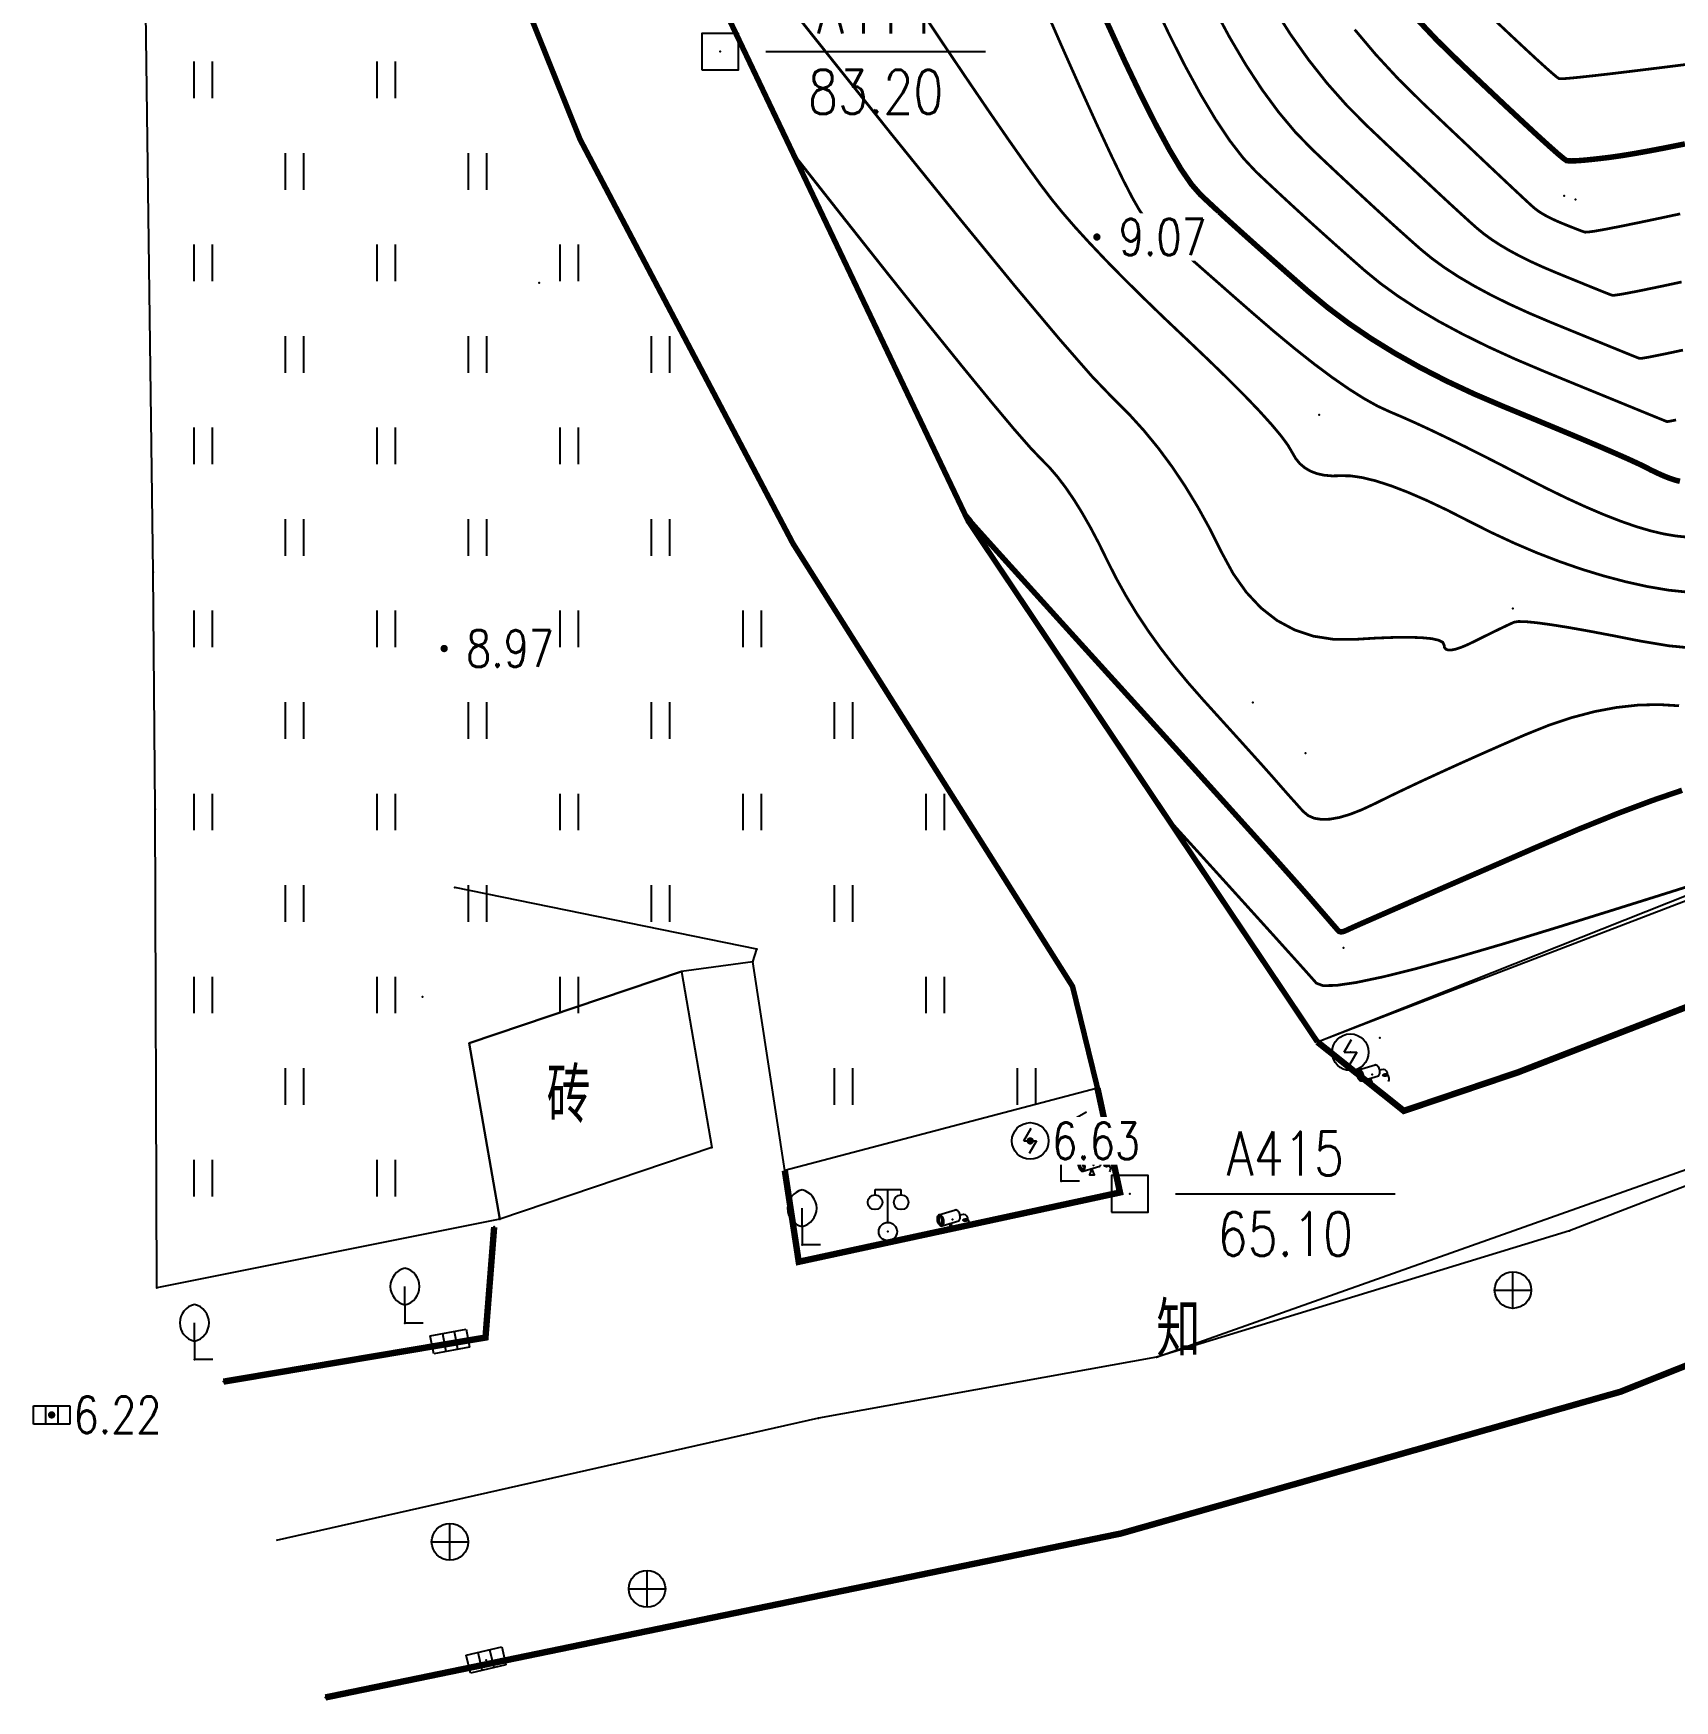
# Model space of a CAD drawing. Extents: x 871 to 1488, y 1110 to 1509.
# Drawn here: x 953.35 to 998.19, y 1109.79 to 1155.34 of the extents above; entities that cross this region are included whole.
import ezdxf
from ezdxf.enums import TextEntityAlignment as Align

# ---------------------------------------------------------------- set-up
doc = ezdxf.new("R2010")
doc.units = 0
doc.header["$LTSCALE"] = 0.5
doc.header["$PDSIZE"] = 0.2
doc.linetypes.add('X3', pattern=[5, 4, -1])
doc.layers.get('0').update_dxf_attribs({"linetype": 'CONTINUOUS'})
for name, color, linetype in [('COMPONENT', 4, 'CONTINUOUS'), ('DGX', 2, 'CONTINUOUS'), ('DLDW', 11, 'CONTINUOUS'), ('DLSS', 4, 'CONTINUOUS'), ('DMTZ', 3, 'CONTINUOUS'), ('GCD', 1, 'CONTINUOUS'), ('GXYZ', 2, 'CONTINUOUS'), ('JMD', 6, 'CONTINUOUS'), ('KZD', 1, 'CONTINUOUS'), ('SXSS', 5, 'CONTINUOUS'), ('ZBTZ', 3, 'CONTINUOUS'), ('ZDH', 1, 'CONTINUOUS')]:
    doc.layers.add(name, color=color, linetype=linetype)
doc.styles.add('HZ', font='rs.shx', dxfattribs={"width": 0.8, "bigfont": 'hztxt.shx'})
doc.linetypes.add('10421', pattern='A,2,[150,AAA.SHX,S=0.5,R=0,X=0,Y=0.5],1e-11', length=2)
doc.linetypes.add('10422', pattern='A,0.75,[150,AAA.SHX,S=0.5,R=0,X=0,Y=0.5],1.5,[177,AAA.SHX,S=1,R=0,X=0,Y=0.4],0.75', length=3)
doc.linetypes.add('1161', pattern='A,0,[149,AAA.SHX,S=0.15,R=0,X=0,Y=0],-1.6', length=1.6)

# ---------------------------------------------------------------- blocks, each defined once
blk = doc.blocks.new('gc097')
for p, q in [((-0.7, 2.001), (-0.7, 2.301)), ((-0.7, 2.301), (0.7, 2.299)), ((0, 0.5), (0, 2.3)), ((0.7, 2.299), (0.7, 1.999))]:
    blk.add_line(p, q)
for centre, radius in [((-0.7, 1.601), 0.4), ((0.727, 1.6), 0.4), ((0, 0), 0.5)]:
    blk.add_circle(centre, radius)
blk = doc.blocks.new('gc143')
for p, q in [((0, 1), (0, 2)), ((0, 1), (0, 0)), ((1, 0), (0, 0))]:
    blk.add_line(p, q)
for centre, start, end in [((0.225, 2), 102.68038, 257.31962), ((-0.225, 2), 282.68038, 77.31962)]:
    blk.add_arc(centre, 1.025, start, end)
blk = doc.blocks.new('gcbj0612')
for p, q in [((-0.746, 0.26), (0.157, 0.526)), ((-0.567, -0.337), (0.336, -0.071))]:
    blk.add_line(p, q)
at = {"flags": 128}
for points in [[(-0.735, 0.263), (-0.765, 0.25), (-0.792, 0.226), (-0.814, 0.192), (-0.831, 0.15), (-0.841, 0.101), (-0.844, 0.047), (-0.841, -0.01), (-0.831, -0.068), (-0.815, -0.125), (-0.793, -0.179), (-0.766, -0.228), (-0.736, -0.27), (-0.702, -0.303), (-0.667, -0.328), (-0.632, -0.341), (-0.597, -0.344), (-0.565, -0.336), (-0.536, -0.317), (-0.512, -0.288), (-0.493, -0.25), (-0.479, -0.205), (-0.473, -0.153), (-0.472, -0.097), (-0.479, -0.039), (-0.492, 0.018), (-0.511, 0.074), (-0.536, 0.126), (-0.564, 0.171), (-0.596, 0.21), (-0.631, 0.239), (-0.666, 0.258), (-0.701, 0.266)], [(-0.713, 0.176), (-0.724, 0.167), (-0.745, 0.121), (-0.753, 0.039), (-0.74, -0.06), (-0.705, -0.153), (-0.658, -0.221), (-0.618, -0.251), (-0.603, -0.255), (-0.592, -0.245), (-0.571, -0.199), (-0.562, -0.117), (-0.576, -0.018), (-0.611, 0.075), (-0.658, 0.143), (-0.698, 0.174)]]:
    blk.add_lwpolyline(points, close=True, dxfattribs=at)
blk.add_lwpolyline([(0.298, -0.082), (0.329, -0.071), (0.357, -0.05), (0.381, -0.019), (0.399, 0.021), (0.411, 0.068), (0.416, 0.12), (0.415, 0.177), (0.406, 0.235), (0.392, 0.292), (0.372, 0.347), (0.346, 0.398), (0.317, 0.442), (0.284, 0.478), (0.249, 0.505), (0.214, 0.522), (0.179, 0.528), (0.146, 0.523)], dxfattribs=at)
at = {"extrusion": (0, 0, -1), "flags": 128}
blk.add_lwpolyline([(-0.402, 0.254), (-0.506, 0.283), (-0.605, 0.294), (-0.694, 0.273), (-0.767, 0.203), (-0.814, 0.095), (-0.816, -0.014), (-0.796, -0.056), (-0.757, -0.084), (-0.702, -0.093), (-0.643, -0.086), (-0.594, -0.067), (-0.573, -0.041), (-0.588, -0.011), (-0.631, 0.016), (-0.689, 0.033), (-0.745, 0.034), (-0.795, 0.019), (-0.836, -0.011), (-0.893, -0.096), (-0.912, -0.193), (-0.898, -0.287), (-0.866, -0.377)], dxfattribs=at)
blk.add_lwpolyline([(-0.093, -0.197), (-0.222, -0.54), (0.05, -0.54)], close=True)
blk = doc.blocks.new('gc052')
for p, q in [((0, 3), (1.386, 3.8)), ((0, 3), (1.386, 2.2)), ((0, 0), (0, 3)), ((1, 0), (0, 0))]:
    blk.add_line(p, q)
blk = doc.blocks.new('gc041')
for p, q in [((-1, 0.5), (1, 0.5)), ((-1, -0.5), (-1, 0.5)), ((-0.33, 0.5), (-0.33, -0.5)), ((0.33, 0.5), (0.33, -0.5)), ((1, 0.5), (1, -0.5)), ((1, -0.5), (-1, -0.5))]:
    blk.add_line(p, q)
blk = doc.blocks.new('gc043')
for p, q in [((0, -1), (0, 1)), ((-1, 0), (1, 0))]:
    blk.add_line(p, q)
blk.add_circle((0, 0), 1)
blk = doc.blocks.new('gc050')
for p, q in [((-0.346, 0), (0.054, 0.692)), ((-0.346, 0), (0.346, 0)), ((0.346, 0), (-0.055, -0.692))]:
    blk.add_line(p, q)
blk.add_circle((0, 0), 1)
blk = doc.blocks.new('GC200')
at = {"linetype": 'Continuous', "const_width": 0.2, "flags": 128}
blk.add_lwpolyline([(-0.1, 0, 1), (0.1, 0, 1)], format="xyb", close=True, dxfattribs=at)
blk = doc.blocks.new('gc323')
at = {"flags": 128}
for points in [[(-0.5, 0), (-0.5, 2)], [(0.5, 0), (0.5, 2)]]:
    blk.add_lwpolyline(points, dxfattribs=at)
blk = doc.blocks.new('gc261')
blk.add_lwpolyline([(-1, -1), (1, -1), (1, 1), (-1, 1)], close=True)
blk.add_point((0, 0))

msp = doc.modelspace()

# ---------------------------------------------------------------- linework, layer by layer
at = {"linetype": 'Continuous'}
for p, q in [((1012.444, 1129.25, 6.855), (995.316, 1122.627, 6.712)), ((995.316, 1122.627, 6.712), (984.029, 1119.173, 6.579)), ((984.029, 1119.173, 6.579), (974.798, 1117.509, 6.441)), ((974.798, 1117.509, 6.441), (959.982, 1114.172))]:
    msp.add_line(p, q, dxfattribs=at)
at = {"linetype": 'Continuous', "flags": 128}
msp.add_lwpolyline([(974.599, 1444.021), (976.622, 1297.17), (976.667, 1293.433), (977.082, 1260.359), (977.14, 1247.885), (987.302, 1248.093), (987.563, 1239.875), (979.366, 1239.67), (963.969, 1239.285), (964.736, 1230.673), (962.422, 1230.467), (963.264, 1211.145), (964.031, 1187.555), (968.129, 1164.597), (978.887, 1142.015), (988.427, 1127.787), (1002.171, 1133.056), (1013.14, 1137.603), (1027.097, 1144.743), (1039.656, 1152.3), (1064.515, 1166.983), (1082.553, 1177.399), (1093.084, 1183.61)], dxfattribs=at)
at = {"layer": 'DGX', "linetype": 'Continuous', "const_width": 0.075, "flags": 128}
for points in [[(998.803, 1138.534), (998.027, 1138.609), (997.242, 1138.74), (996.498, 1138.887), (995.844, 1139.011), (995.279, 1139.111), (994.804, 1139.187), (994.419, 1139.239), (994.123, 1139.268), (993.917, 1139.273), (993.801, 1139.254), (993.721, 1139.218), (993.625, 1139.174), (993.512, 1139.12), (993.382, 1139.058), (993.236, 1138.987), (993.073, 1138.907), (992.893, 1138.818), (992.697, 1138.72), (992.505, 1138.629), (992.339, 1138.561), (992.199, 1138.515), (992.085, 1138.493), (991.997, 1138.493), (991.935, 1138.517), (991.898, 1138.563), (991.888, 1138.631), (991.852, 1138.704), (991.739, 1138.761), (991.551, 1138.804), (991.285, 1138.83), (990.943, 1138.842), (990.525, 1138.838), (990.03, 1138.82), (989.459, 1138.785), (988.869, 1138.786), (988.316, 1138.872), (987.802, 1139.044), (987.326, 1139.3), (986.887, 1139.642), (986.487, 1140.069), (986.125, 1140.581), (985.801, 1141.178), (985.489, 1141.803), (985.16, 1142.399), (984.816, 1142.965), (984.456, 1143.502), (984.08, 1144.01), (983.688, 1144.488), (983.281, 1144.937), (982.858, 1145.356), (982.27, 1145.968), (981.371, 1146.997), (980.159, 1148.441), (978.635, 1150.301), (976.798, 1152.576), (974.65, 1155.267), (972.188, 1158.375)], [(998.309, 1136.97), (997.754, 1137.004), (997.183, 1136.989), (996.597, 1136.924), (995.995, 1136.811), (995.378, 1136.648), (994.745, 1136.437), (994.097, 1136.176), (993.458, 1135.897), (992.856, 1135.631), (992.289, 1135.377), (991.758, 1135.135), (991.263, 1134.907), (990.804, 1134.69), (990.381, 1134.487), (989.994, 1134.296), (989.64, 1134.131), (989.318, 1134.005), (989.026, 1133.919), (988.767, 1133.873), (988.538, 1133.866), (988.341, 1133.898), (988.175, 1133.97), (988.041, 1134.082), (987.925, 1134.21), (987.816, 1134.333), (987.712, 1134.448), (987.614, 1134.558), (987.523, 1134.662), (987.437, 1134.759), (987.358, 1134.85), (987.285, 1134.934), (987.192, 1135.04), (987.055, 1135.194), (986.874, 1135.397), (986.649, 1135.647), (986.38, 1135.946), (986.066, 1136.293), (985.708, 1136.688), (985.306, 1137.132), (984.894, 1137.601), (984.506, 1138.072), (984.142, 1138.545), (983.802, 1139.02), (983.486, 1139.498), (983.195, 1139.978), (982.928, 1140.459), (982.684, 1140.943), (982.454, 1141.411), (982.226, 1141.843), (981.999, 1142.241), (981.774, 1142.603), (981.55, 1142.93), (981.328, 1143.222), (981.108, 1143.479), (980.89, 1143.7), (980.594, 1144.009), (980.14, 1144.528), (979.529, 1145.257), (978.76, 1146.195), (977.833, 1147.343), (976.749, 1148.7), (975.508, 1150.268), (974.109, 1152.045)], [(998.835, 1132.124), (997.734, 1131.777), (996.451, 1131.375), (994.985, 1130.918), (993.519, 1130.47), (992.237, 1130.095), (991.139, 1129.794), (990.224, 1129.566), (989.492, 1129.412), (988.944, 1129.332), (988.58, 1129.325), (988.399, 1129.392), (988.257, 1129.553), (988.011, 1129.829), (987.659, 1130.22), (987.203, 1130.726), (986.641, 1131.347), (985.975, 1132.084), (985.204, 1132.935), (984.327, 1133.901)]]:
    msp.add_lwpolyline(points, dxfattribs=at)
for points, elevation in [([(998.606, 1140.069), (998.028, 1140.128), (997.438, 1140.228), (996.841, 1140.361), (996.24, 1140.52), (995.635, 1140.705), (995.028, 1140.916), (994.416, 1141.152), (993.801, 1141.415), (993.182, 1141.703), (992.56, 1142.016), (991.96, 1142.322), (991.406, 1142.584), (990.899, 1142.803), (990.439, 1142.98), (990.026, 1143.113), (989.66, 1143.203), (989.341, 1143.251), (989.069, 1143.255), (988.83, 1143.25), (988.612, 1143.269), (988.415, 1143.312), (988.238, 1143.38), (988.083, 1143.471), (987.947, 1143.586), (987.833, 1143.726), (987.739, 1143.889), (987.62, 1144.092), (987.431, 1144.348), (987.172, 1144.657), (986.843, 1145.021), (986.444, 1145.438), (985.974, 1145.909), (985.435, 1146.433), (984.825, 1147.012), (984.204, 1147.6), (983.63, 1148.156), (983.102, 1148.679), (982.622, 1149.169), (982.189, 1149.627), (981.802, 1150.051), (981.463, 1150.443), (981.17, 1150.802), (980.86, 1151.211), (980.467, 1151.754), (979.991, 1152.431), (979.432, 1153.241), (978.79, 1154.185), (978.065, 1155.262), (977.257, 1156.473)], 9), ([(998.55, 1141.575), (998.221, 1141.609), (997.884, 1141.666), (997.528, 1141.75), (997.138, 1141.865), (996.715, 1142.012), (996.258, 1142.19), (995.768, 1142.399), (995.244, 1142.639), (994.687, 1142.91), (994.096, 1143.213), (993.507, 1143.519), (992.954, 1143.802), (992.438, 1144.061), (991.958, 1144.296), (991.515, 1144.508), (991.109, 1144.696), (990.739, 1144.861), (990.406, 1145.002), (990.071, 1145.157), (989.698, 1145.365), (989.285, 1145.626), (988.832, 1145.94), (988.341, 1146.306), (987.81, 1146.726), (987.24, 1147.198), (986.631, 1147.723), (986.035, 1148.245), (985.505, 1148.711), (985.041, 1149.12), (984.643, 1149.472), (984.311, 1149.767), (984.045, 1150.006), (983.844, 1150.187), (983.71, 1150.312), (983.576, 1150.491), (983.378, 1150.835), (983.115, 1151.345), (982.788, 1152.021), (982.396, 1152.863), (981.94, 1153.87), (981.419, 1155.042), (980.833, 1156.381)], 9.5), ([(998.226, 1144.779), (998.139, 1144.761), (998.071, 1144.748), (998.021, 1144.739), (997.988, 1144.735), (997.973, 1144.735), (997.915, 1144.758), (997.755, 1144.823), (997.492, 1144.93), (997.126, 1145.08), (996.657, 1145.272), (996.085, 1145.506), (995.41, 1145.782), (994.633, 1146.101), (993.831, 1146.441), (993.082, 1146.783), (992.387, 1147.127), (991.744, 1147.472), (991.156, 1147.819), (990.62, 1148.167), (990.138, 1148.517), (989.709, 1148.869), (989.311, 1149.219), (988.921, 1149.566), (988.539, 1149.908), (988.165, 1150.246), (987.8, 1150.58), (987.442, 1150.91), (987.093, 1151.236), (986.751, 1151.558), (986.404, 1151.929), (986.036, 1152.405), (985.648, 1152.984), (985.239, 1153.667), (984.81, 1154.454), (984.361, 1155.345), (983.891, 1156.34)], 10.5), ([(998.414, 1146.687), (998.112, 1146.623), (997.854, 1146.569), (997.64, 1146.526), (997.47, 1146.493), (997.345, 1146.471), (997.263, 1146.46), (997.226, 1146.46), (997.175, 1146.479), (997.051, 1146.529), (996.854, 1146.608), (996.585, 1146.718), (996.244, 1146.857), (995.83, 1147.026), (995.343, 1147.225), (994.784, 1147.454), (994.208, 1147.699), (993.671, 1147.944), (993.171, 1148.191), (992.71, 1148.439), (992.287, 1148.688), (991.903, 1148.938), (991.556, 1149.19), (991.248, 1149.442), (990.949, 1149.707), (990.629, 1149.993), (990.288, 1150.302), (989.927, 1150.633), (989.544, 1150.987), (989.141, 1151.362), (988.717, 1151.76), (988.272, 1152.181), (987.818, 1152.649), (987.365, 1153.19), (986.914, 1153.804), (986.465, 1154.491), (986.018, 1155.25), (985.572, 1156.083)], 11), ([(987.225, 1156.046), (987.691, 1155.314), (988.181, 1154.623), (988.694, 1153.974), (989.232, 1153.368), (989.793, 1152.804), (990.341, 1152.285), (990.84, 1151.815), (991.289, 1151.393), (991.688, 1151.02), (992.037, 1150.696), (992.337, 1150.421), (992.587, 1150.194), (992.787, 1150.016), (992.975, 1149.862), (993.185, 1149.709), (993.419, 1149.557), (993.675, 1149.406), (993.956, 1149.255), (994.259, 1149.105), (994.586, 1148.956), (994.936, 1148.808), (995.276, 1148.668), (995.575, 1148.547), (995.831, 1148.442), (996.045, 1148.356), (996.217, 1148.286), (996.347, 1148.235), (996.434, 1148.201), (996.48, 1148.185), (996.539, 1148.185), (996.669, 1148.203), (996.87, 1148.238), (997.141, 1148.29), (997.482, 1148.359), (997.894, 1148.445), (998.377, 1148.548)], 11.5), ([(998.479, 1154.487), (997.695, 1154.389), (997.012, 1154.305), (996.43, 1154.235), (995.948, 1154.18), (995.568, 1154.139), (995.289, 1154.112), (995.11, 1154.099), (995.032, 1154.101), (994.973, 1154.14), (994.851, 1154.242), (994.665, 1154.406), (994.416, 1154.632), (994.103, 1154.921), (993.727, 1155.272), (993.288, 1155.685)], 13), ([(998.339, 1150.409), (997.677, 1150.268), (997.111, 1150.15), (996.641, 1150.055), (996.269, 1149.983), (995.994, 1149.935), (995.815, 1149.911), (995.733, 1149.909), (995.694, 1149.923), (995.642, 1149.941), (995.579, 1149.965), (995.505, 1149.993), (995.418, 1150.028), (995.319, 1150.067), (995.209, 1150.111), (995.087, 1150.161), (994.963, 1150.214), (994.848, 1150.267), (994.74, 1150.32), (994.641, 1150.373), (994.55, 1150.427), (994.467, 1150.48), (994.393, 1150.535), (994.327, 1150.589), (994.225, 1150.681), (994.045, 1150.848), (993.786, 1151.09), (993.449, 1151.407), (993.033, 1151.799), (992.539, 1152.267), (991.965, 1152.809), (991.314, 1153.427), (990.645, 1154.087), (990.023, 1154.759), (989.447, 1155.442)], 12)]:
    msp.add_lwpolyline(points, dxfattribs=dict(at, elevation=elevation))
at = {"layer": 'DGX', "color": 3, "linetype": 'Continuous', "const_width": 0.15, "flags": 128}
for points, elevation in [([(998.331, 1143.103), (998.243, 1143.124), (998.147, 1143.152), (998.043, 1143.188), (997.931, 1143.232), (997.81, 1143.284), (997.681, 1143.343), (997.544, 1143.409), (997.399, 1143.484), (997.208, 1143.578), (996.932, 1143.705), (996.573, 1143.864), (996.13, 1144.055), (995.603, 1144.278), (994.991, 1144.534), (994.296, 1144.822), (993.517, 1145.143), (992.715, 1145.486), (991.951, 1145.844), (991.225, 1146.217), (990.538, 1146.604), (989.889, 1147.005), (989.277, 1147.421), (988.705, 1147.851), (988.17, 1148.296), (987.673, 1148.732), (987.213, 1149.138), (986.79, 1149.514), (986.404, 1149.859), (986.055, 1150.174), (985.743, 1150.458), (985.468, 1150.712), (985.231, 1150.935), (984.99, 1151.21), (984.707, 1151.62), (984.381, 1152.165), (984.014, 1152.844), (983.603, 1153.659), (983.15, 1154.608), (982.655, 1155.691)], 10), ([(998.468, 1152.319), (997.938, 1152.213), (997.467, 1152.124), (997.057, 1152.051), (996.706, 1151.994), (996.416, 1151.953), (996.169, 1151.923), (995.951, 1151.899), (995.761, 1151.879), (995.599, 1151.866), (995.465, 1151.857), (995.36, 1151.855), (995.283, 1151.857), (995.233, 1151.865), (995.158, 1151.916), (995, 1152.047), (994.762, 1152.258), (994.441, 1152.549), (994.04, 1152.92), (993.556, 1153.371), (992.992, 1153.902), (992.346, 1154.513), (991.685, 1155.161), (991.077, 1155.805)], 12.5)]:
    msp.add_lwpolyline(points, dxfattribs=dict(at, elevation=elevation))
msp.add_lwpolyline([(998.39, 1134.662), (997.572, 1134.382), (996.633, 1134.029), (995.573, 1133.601), (994.392, 1133.099), (993.226, 1132.591), (992.208, 1132.149), (991.341, 1131.771), (990.623, 1131.457), (990.054, 1131.208), (989.634, 1131.024), (989.364, 1130.904), (989.244, 1130.848), (989.2, 1130.828), (989.159, 1130.812), (989.123, 1130.802), (989.091, 1130.796), (989.063, 1130.795), (989.038, 1130.799), (989.017, 1130.808), (989.001, 1130.822), (988.976, 1130.85), (988.931, 1130.902), (988.865, 1130.978), (988.779, 1131.077), (988.673, 1131.2), (988.546, 1131.346), (988.399, 1131.516), (988.232, 1131.71), (987.999, 1131.977), (987.655, 1132.365), (987.199, 1132.875), (986.631, 1133.506), (985.952, 1134.259), (985.162, 1135.134), (984.26, 1136.13), (983.247, 1137.248), (982.244, 1138.353), (981.375, 1139.312), (980.639, 1140.125), (980.035, 1140.792), (979.565, 1141.312), (979.229, 1141.686), (979.025, 1141.914), (978.954, 1141.996), (978.95, 1142.004), (978.946, 1142.012), (978.942, 1142.019), (978.938, 1142.025), (978.934, 1142.031), (978.93, 1142.036), (978.926, 1142.041), (978.922, 1142.045), (978.917, 1142.05), (978.909, 1142.059), (978.898, 1142.072), (978.885, 1142.089), (978.868, 1142.109), (978.849, 1142.133), (978.827, 1142.161), (978.803, 1142.192)], dxfattribs=at)
at = {"layer": 'DLSS', "linetype": 'X3', "const_width": 0.15, "flags": 128}
for points, elevation in [([(982.42, 1126.52), (981.738, 1129.303), (974.102, 1141.398), (968.285, 1152.439), (964.061, 1162.931), (959.9, 1182.702), (958.748, 1216.93), (958.298, 1230.287)], 6.597), ([(988.427, 1127.787), (978.887, 1142.015), (968.129, 1164.597), (964.031, 1187.555), (963.264, 1211.145), (962.422, 1230.467)], 6.63)]:
    msp.add_lwpolyline(points, dxfattribs=dict(at, elevation=elevation))
at = {"layer": 'DLSS', "linetype": 'Continuous', "const_width": 0.175, "flags": 128}
for points, elevation in [([(988.427, 1127.787), (990.788, 1125.904), (993.922, 1126.963), (1010.814, 1133.51), (1020.926, 1138.3), (1028.106, 1142.098), (1034.318, 1145.718), (1048.748, 1154.336), (1068.018, 1165.828), (1083.626, 1175.112), (1098.724, 1183.13), (1116.228, 1190.601), (1137.489, 1197.31), (1156.314, 1201.233), (1168.71, 1202.862), (1179.428, 1203.615), (1186.519, 1203.964)], 6.63), ([(982.42, 1126.52), (983.034, 1123.675), (974.257, 1121.781), (973.876, 1124.275)], 6.597)]:
    msp.add_lwpolyline(points, dxfattribs=dict(at, elevation=elevation))
for points in [[(1460.277, 1198.106), (1405.34, 1197.459), (1185.349, 1194.858), (1181.212, 1194.703), (1178.117, 1194.633), (1169.906, 1193.953), (1160.637, 1192.83), (1153.465, 1191.634), (1141.842, 1189.126), (1126.802, 1184.815), (1111.381, 1179.02), (1097.346, 1172.431), (1084.597, 1165.251), (1072.904, 1158.293), (1053.386, 1146.695), (1039.51, 1138.393), (1032.835, 1134.456), (1024.771, 1130.123), (1023.394, 1129.439), (1014.663, 1125.383), (996.71, 1118.233), (983.054, 1114.358), (961.326, 1109.88)], [(958.54, 1118.507), (965.699, 1119.712), (965.936, 1122.725)]]:
    msp.add_lwpolyline(points, dxfattribs=at)
at = {"layer": 'DMTZ', "linetype": '10421', "flags": 128}
msp.add_lwpolyline([(973.004, 1129.978), (973.114, 1130.321), (964.858, 1132.009)], dxfattribs=at)
at = {"layer": 'DMTZ', "linetype": '10422', "flags": 128}
msp.add_lwpolyline([(973.876, 1124.275), (973.004, 1129.978), (971.056, 1129.709)], dxfattribs=at)
at = {"layer": 'JMD', "linetype": 'Continuous', "flags": 128}
msp.add_lwpolyline([(971.056, 1129.709), (971.887, 1124.906), (966.087, 1122.95), (965.256, 1127.753)], close=True, dxfattribs=at)
at = {"layer": 'KZD', "linetype": 'Continuous'}
for p, q in [((973.36, 1154.84), (979.36, 1154.84)), ((984.55, 1123.64), (990.55, 1123.64))]:
    msp.add_line(p, q, dxfattribs=at)
at = {"layer": 'ZBTZ', "linetype": '1161', "flags": 128}
for points, elevation in [([(1020.284, 1434.36), (1018.846, 1434.635), (975.761, 1445.017), (974.599, 1444.021), (976.622, 1297.17), (976.667, 1293.433), (977.082, 1260.359), (977.14, 1247.885), (987.302, 1248.093), (987.563, 1239.875), (979.366, 1239.67), (963.969, 1239.285), (964.736, 1230.673), (962.422, 1230.467), (963.264, 1211.145), (964.031, 1187.555), (968.129, 1164.597), (978.887, 1142.015), (988.427, 1127.787), (1013.14, 1137.603), (1027.097, 1144.743), (1039.656, 1152.3), (1045.268, 1155.482), (1064.515, 1166.983), (1082.553, 1177.399), (1093.084, 1183.61), (1097.727, 1185.738), (1111.746, 1191.85), (1126.595, 1197.081), (1146.073, 1202.148), (1165.386, 1205.312), (1167.667, 1205.546), (1175.568, 1206.294), (1177.785, 1206.359), (1186.409, 1206.705), (1186.366, 1207.546), (1186.08, 1209.889), (1184.971, 1211.903), (1183.929, 1276.782), (1179.461, 1282.832), (1164.702, 1295.398), (1155.817, 1299.009), (1144.225, 1294.882), (1134.461, 1294.147), (1134.378, 1289.023), (1013.46, 1281.421), (1013.743, 1298.844), (1014.262, 1308.48), (1011.575, 1356.136), (1013.259, 1381.339), (1018.608, 1422.274), (1020.284, 1434.36), (975.761, 1445.017)], 10.434), ([(956.672, 1134.149), (956.62, 1140.622), (956.062, 1183.016), (955.488, 1230.165), (958.298, 1230.287), (958.748, 1216.93), (959.9, 1182.702), (964.061, 1162.931), (968.285, 1152.439), (974.102, 1141.398), (981.738, 1129.303), (982.42, 1126.52), (973.876, 1124.275), (973.004, 1129.978), (971.056, 1129.709), (965.256, 1127.753), (966.087, 1122.95), (956.718, 1121.069)], 8.192)]:
    msp.add_lwpolyline(points, close=True, dxfattribs=dict(at, elevation=elevation))
at = {"layer": 'ZDH', "linetype": 'Continuous'}
for p in [(968.285, 1152.439, 8.147), (995.17, 1150.903, 12.274), (995.479, 1150.803, 12.273), (982.402, 1149.776, 9.07), (967.168, 1148.524, 8.651), (988.471, 1144.914, 9.189), (978.887, 1142.015, 7.491), (974.102, 1141.398, 7.575), (956.62, 1140.622, 8.831), (993.765, 1139.629, 8.561), (964.57, 1138.534, 8.965), (986.661, 1137.056, 8.329), (988.105, 1135.673, 8.378), (956.672, 1134.149, 8.192), (964.858, 1132.009, 8.336), (973.114, 1130.321, 7.755), (989.137, 1130.359, 7.429), (971.056, 1129.709, 6.531), (973.004, 1129.978, 8.712), (981.738, 1129.303, 6.755), (963.977, 1129.023, 7.082), (988.427, 1127.787, 6.63), (990.131, 1127.899, 6.676), (989.327, 1127.507, 6.629), (989.926, 1126.895, 6.68), (993.922, 1126.963, 6.575), (982.42, 1126.52, 6.614), (990.788, 1125.904, 6.517), (980.581, 1125.083, 6.634), (971.887, 1124.906, 6.502), (973.876, 1124.275, 6.597), (982.314, 1124.425, 6.664), (981.426, 1123.982, 6.621), (983.034, 1123.675, 6.505), (966.087, 1122.95, 6.458), (978.459, 1122.934, 6.609), (965.937, 1122.732, 6.481), (976.692, 1122.607, 6.53), (995.316, 1122.627, 6.712), (974.348, 1122.245, 6.585), (956.718, 1121.069, 6.382), (993.769, 1121.009, 6.703), (963.499, 1120.106, 6.42), (964.729, 1119.606, 6.303), (965.699, 1119.712, 6.313), (957.748, 1119.113, 6.38), (984.029, 1119.173, 6.579), (958.54, 1118.507, 6.244), (996.71, 1118.233, 6.697), (953.847, 1117.599, 6.221), (974.798, 1117.509, 6.441), (964.728, 1114.131, 6.392), (983.054, 1114.358, 6.561), (970.113, 1112.848, 6.439), (965.716, 1110.902, 6.416), (961.326, 1109.88, 6.381)]:
    msp.add_point(p, dxfattribs=at)

# ---------------------------------------------------------------- block references
at = {"layer": 'COMPONENT', "linetype": 'Continuous', "xscale": 0.5, "yscale": 0.5}
for p in [(989.926, 1126.895, 6.68), (982.314, 1124.425, 6.664), (978.459, 1122.934, 6.609)]:
    msp.add_blockref('gcbj0612', p, dxfattribs=at)
at = {"layer": 'DLDW', "linetype": 'Continuous', "xscale": 0.5, "yscale": 0.5}
msp.add_blockref('gc097', (976.692, 1122.607, 6.53), dxfattribs=at)
at = {"layer": 'DLSS', "linetype": 'Continuous', "xscale": 0.5, "yscale": 0.5}
msp.add_blockref('gc052', (981.426, 1123.982, 6.621), dxfattribs=at)
at = {"layer": 'GXYZ', "linetype": 'Continuous', "xscale": 0.5, "yscale": 0.5}
for name, p in [('gc050', (989.327, 1127.507, 6.629)), ('gc050', (980.581, 1125.083, 6.634)), ('gc043', (993.769, 1121.009, 6.703)), ('gc041', (953.847, 1117.599, 6.221)), ('gc043', (964.728, 1114.131, 6.392)), ('gc043', (970.113, 1112.848, 6.439))]:
    msp.add_blockref(name, p, dxfattribs=at)
at = {"layer": 'GXYZ', "linetype": 'Continuous'}
for p, xscale, yscale, rotation in [((964.729, 1119.606, 6.303), 0.4999999999999983, 0.4999999999999983, 10.69696468817865), ((965.716, 1110.902, 6.416), 0.4999999999998848, 0.4999999999998848, 193.1051379802185)]:
    msp.add_blockref('gc041', p, dxfattribs=dict(at, xscale=xscale, yscale=yscale, rotation=rotation))
at = {"layer": 'KZD', "linetype": 'Continuous', "xscale": 0.5, "yscale": 0.5}
for p in [(972.11, 1154.84, 83.2), (983.3, 1123.64, 65.1)]:
    msp.add_blockref('gc261', p, dxfattribs=at)
at = {"layer": 'ZBTZ', "linetype": 'Continuous', "xscale": 0.5, "yscale": 0.5}
for name, p in [('gc323', (957.988, 1153.569)), ('gc323', (962.988, 1153.569)), ('gc323', (960.488, 1151.069)), ('gc323', (965.488, 1151.069)), ('gc323', (957.988, 1148.569)), ('gc323', (962.988, 1148.569)), ('gc323', (967.988, 1148.569)), ('gc323', (960.488, 1146.069)), ('gc323', (965.488, 1146.069)), ('gc323', (970.488, 1146.069)), ('gc323', (957.988, 1143.569)), ('gc323', (962.988, 1143.569)), ('gc323', (967.988, 1143.569)), ('gc323', (960.488, 1141.069)), ('gc323', (965.488, 1141.069)), ('gc323', (970.488, 1141.069)), ('gc323', (957.988, 1138.569)), ('gc323', (962.988, 1138.569)), ('gc323', (972.988, 1138.569)), ('gc323', (960.488, 1136.069)), ('gc323', (965.488, 1136.069)), ('gc323', (970.488, 1136.069)), ('gc323', (975.488, 1136.069)), ('gc323', (957.988, 1133.569)), ('gc323', (962.988, 1133.569)), ('gc323', (967.988, 1133.569)), ('gc323', (972.988, 1133.569)), ('gc323', (977.988, 1133.569)), ('gc323', (960.488, 1131.069)), ('gc323', (965.488, 1131.069)), ('gc323', (970.488, 1131.069)), ('gc323', (975.488, 1131.069)), ('gc323', (957.988, 1128.569)), ('gc323', (962.988, 1128.569)), ('gc323', (967.988, 1128.569)), ('gc323', (977.988, 1128.569)), ('gc323', (960.488, 1126.069)), ('gc323', (975.488, 1126.069)), ('gc323', (980.488, 1126.069)), ('gc323', (957.988, 1123.569)), ('gc323', (962.988, 1123.569)), ('gc143', (974.348, 1122.245, 6.585)), ('gc143', (963.499, 1120.106, 6.42)), ('gc143', (957.748, 1119.113, 6.38))]:
    msp.add_blockref(name, p, dxfattribs=at)

# ---------------------------------------------------------------- texts
at = {"layer": 'JMD', "linetype": 'Continuous', "style": 'HZ', "width": 0.8}
msp.add_text('砖', height=1.5, dxfattribs=at).set_placement((968.572, 1126.33), align=Align.MIDDLE_RIGHT)
at = {"layer": 'KZD', "linetype": 'Continuous', "style": 'HZ', "width": 0.8}
for s, p in [('A414', (976.36, 1155.94)), ('83.20', (976.36, 1153.74)), ('A415', (987.55, 1124.74)), ('65.10', (987.55, 1122.54))]:
    msp.add_text(s, height=1.2, dxfattribs=at).set_placement(p, align=Align.MIDDLE)
at = {"layer": 'SXSS', "linetype": 'Continuous', "style": 'HZ', "width": 0.8}
msp.add_text('知', height=1.5, dxfattribs=at).set_placement((984.029, 1119.173))

# ---------------------------------------------------------------- next in the draw order: wipeouts: each hides what was drawn before it
at = {"linetype": 'Continuous'}
for points in [[(982.966, 1149.126), (985.704, 1149.126), (985.704, 1150.426), (982.966, 1150.426)], [(965.134, 1137.884), (967.872, 1137.884), (967.872, 1139.184), (965.134, 1139.184)], [(981.183, 1124.433), (983.883, 1124.433), (983.883, 1125.733), (981.183, 1125.733)], [(954.449, 1116.949), (957.149, 1116.949), (957.149, 1118.249), (954.449, 1118.249)]]:
    msp.add_wipeout(points, dxfattribs=at)

# ---------------------------------------------------------------- next in the draw order: wipeouts: each hides what was drawn before it
for points in [[(982.966, 1149.126), (985.704, 1149.126), (985.704, 1150.426), (982.966, 1150.426)], [(965.134, 1137.884), (967.872, 1137.884), (967.872, 1139.184), (965.134, 1139.184)], [(981.183, 1124.433), (983.883, 1124.433), (983.883, 1125.733), (981.183, 1125.733)], [(954.449, 1116.949), (957.149, 1116.949), (957.149, 1118.249), (954.449, 1118.249)]]:
    msp.add_wipeout(points, dxfattribs=at)

# ---------------------------------------------------------------- next in the draw order: wipeouts: each hides what was drawn before it
for points in [[(982.966, 1149.126), (985.704, 1149.126), (985.704, 1150.426), (982.966, 1150.426)], [(965.134, 1137.884), (967.872, 1137.884), (967.872, 1139.184), (965.134, 1139.184)], [(981.183, 1124.433), (983.883, 1124.433), (983.883, 1125.733), (981.183, 1125.733)], [(954.449, 1116.949), (957.149, 1116.949), (957.149, 1118.249), (954.449, 1118.249)]]:
    msp.add_wipeout(points, dxfattribs=at)

# ---------------------------------------------------------------- next in the draw order: linework, layer by layer
at = {"linetype": 'Continuous', "elevation": 6.579, "flags": 128}
msp.add_lwpolyline([(984.029, 1119.173), (1012.444, 1129.25), (1030.348, 1138.236), (1047.644, 1148.317), (1073.631, 1163.367), (1094.294, 1175.843), (1133.638, 1191.526), (1178.94, 1199.1)], dxfattribs=at)

# ---------------------------------------------------------------- next in the draw order: block references
at = {"layer": 'GCD', "linetype": 'Continuous'}
ref = msp.add_blockref('GC200', (982.402, 1149.776, 9.07), dxfattribs=dict(at, xscale=0.5, yscale=0.5, zscale=0.5))
ref.add_attrib('height', '9.07', dxfattribs={"linetype": 'Continuous', "height": 1, "style": 'HZ', "width": 0.8}).set_placement((983.002, 1149.776, 9.07), align=Align.MIDDLE_LEFT)
ref = msp.add_blockref('GC200', (964.57, 1138.534, 8.965), dxfattribs=dict(at, xscale=0.5, yscale=0.5, zscale=0.5))
ref.add_attrib('height', '8.97', dxfattribs={"linetype": 'Continuous', "height": 1, "style": 'HZ', "width": 0.8}).set_placement((965.17, 1138.534, 8.965), align=Align.MIDDLE_LEFT)
ref = msp.add_blockref('GC200', (980.581, 1125.083, 6.634), dxfattribs=dict(at, xscale=0.5, yscale=0.5, zscale=0.5))
ref.add_attrib('height', '6.63', dxfattribs={"linetype": 'Continuous', "height": 1, "style": 'HZ', "width": 0.8}).set_placement((981.181, 1125.083, 6.634), align=Align.MIDDLE_LEFT)
ref = msp.add_blockref('GC200', (953.847, 1117.599, 6.221), dxfattribs=dict(at, xscale=0.5, yscale=0.5, zscale=0.5))
ref.add_attrib('height', '6.22', dxfattribs={"linetype": 'Continuous', "height": 1, "style": 'HZ', "width": 0.8}).set_placement((954.447, 1117.599, 6.221), align=Align.MIDDLE_LEFT)
at = {"layer": 'ZBTZ', "linetype": 'Continuous', "xscale": 0.5, "yscale": 0.5}
msp.add_blockref('gc323', (967.988, 1138.569), dxfattribs=at)

doc.saveas('drawing.dxf')
